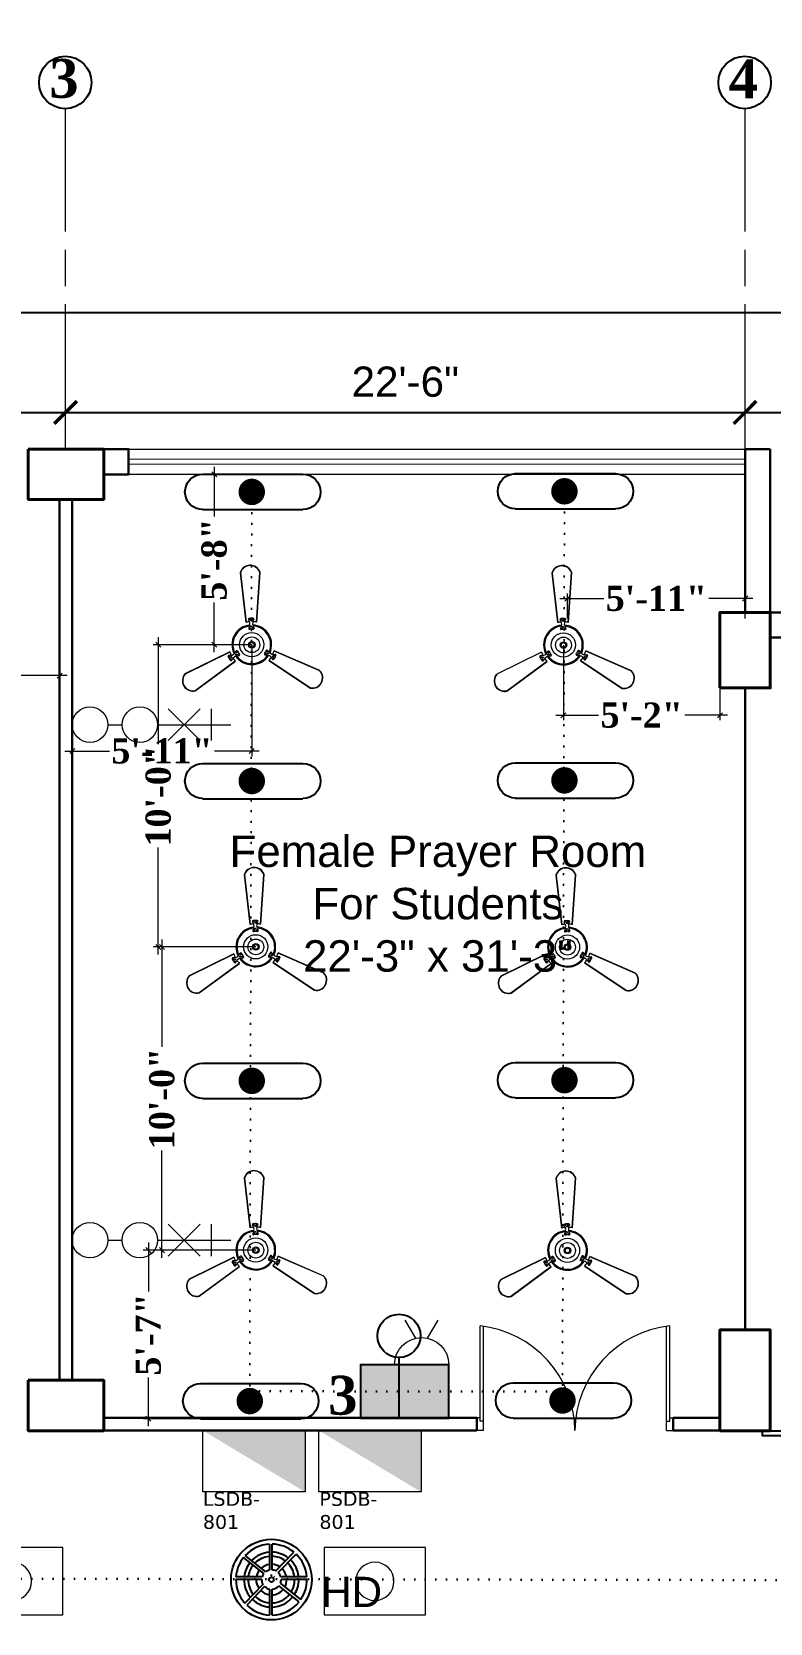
# Model space of a CAD drawing. Header units: inches. Extents: x -12 to 20935469, y -1604 to 24729220.
# Drawn here: x 20824488 to 20824782, y 24645725 to 24646357 of the extents above; entities that cross this region are included whole.
import ezdxf

# ---------------------------------------------------------------- set-up
doc = ezdxf.new("R2010")
doc.units = ezdxf.units.IN
doc.header["$LTSCALE"] = 0.03
doc.header["$MEASUREMENT"] = 0
doc.header["$PDMODE"] = 32
doc.header["$PDSIZE"] = 15
for name, pattern in [('ACAD_ISO02W100', [15, 12, -3]), ('ACAD_ISO08W100', [36, 24, -3, 6, -3]), ('DOT', [0.25, 0, -0.25])]:
    doc.linetypes.add(name, pattern=pattern)
for name, color, linetype, lineweight in [('0-elect.fixture-3 fan', 200, 'Continuous', 20), ('2', 7, 'Continuous', 9), ('CL BOX', 90, 'ACAD_ISO02W100', 0), ('column', 1, 'Continuous', 40), ('Dim Line', 252, 'Continuous', 13), ('Dimiention', 75, 'Continuous', 18), ('Door', 7, 'Continuous', 18), ('E-CF', 4, 'Continuous', 30), ('Grid Line', 252, 'Continuous', 18), ('line', 7, 'Continuous', 9), ('Main Wall', 7, 'Continuous', 30), ('TU TEXT', 251, 'Continuous', 13), ('wind.', 150, 'Continuous', 20)]:
    doc.layers.add(name, color=color, linetype=linetype, lineweight=lineweight)
for name, color, linetype in [('DIM TEXT 2025', 7, 'Continuous'), ('H', 154, 'Continuous'), ('heat detactor', 8, 'Continuous'), ('SB TEXT', 215, 'DOT'), ('TEXT', 7, 'Continuous'), ('w', 188, 'DOT')]:
    doc.layers.add(name, color=color, linetype=linetype)
doc.styles.add('2', font='swisscl.ttf')
doc.styles.add('RomanS', font='arial.ttf', dxfattribs={"height": 12})
doc.styles.get("Standard").update_dxf_attribs({"font": 'timesbd.ttf'})
doc.dimstyles.new('Aec_Arch_I', dxfattribs={"dimscale": 96, "dimtxt": 12, "dimasz": 0.09375, "dimexe": 0.125, "dimexo": 0.125, "dimgap": 0.0625, "dimtad": 1, "dimdec": 0, "dimzin": 3, "dimdsep": 46, "dimlunit": 4, "dimtxsty": 'RomanS', "dimblk1": 'ARCHTICK', "dimblk2": 'ARCHTICK', "dimsah": 1, "dimcen": 0.09375, "dimdle": 0.125, "dimadec": 0, "dimazin": 0, "dimtfac": 0.75, "dimtdec": 0, "dimtmove": 2, "dimatfit": 3, "dimldrblk": 'ARCHTICK', "dimfxl": 1, "dimfrac": 1, "dimtolj": 1, "dimtzin": 0, "dimarcsym": 0})
doc.dimstyles.new('arch grid', dxfattribs={"dimtxt": 250, "dimasz": 100, "dimexe": 10, "dimexo": 10, "dimgap": 0.09, "dimtad": 0, "dimdec": 0, "dimzin": 0, "dimdsep": 46, "dimtxsty": 'Standard', "dimblk": 'DOT', "dimcen": 50, "dimdle": 50, "dimclrd": 256, "dimclre": 256, "dimadec": 0, "dimazin": 0, "dimtfac": 1, "dimtdec": 0, "dimtofl": 0, "dimtmove": 0, "dimatfit": 3, "dimldrblk": 'DOT', "dimfxl": 200, "dimfxlon": 1, "dimtolj": 1, "dimtzin": 0, "dimlwd": -1, "dimlwe": -1, "dimarcsym": 1})
doc.dimstyles.new('Standard 8', dxfattribs={"dimtxt": 7, "dimasz": 2, "dimexe": 2, "dimexo": 2, "dimgap": 2, "dimtad": 0, "dimdec": 0, "dimzin": 3, "dimdsep": 46, "dimlunit": 4, "dimtxsty": 'Standard', "dimblk": 'OBLIQUE', "dimcen": 3, "dimdle": 3, "dimclrd": 256, "dimclre": 256, "dimclrt": 256, "dimadec": 0, "dimazin": 0, "dimtfac": 1, "dimtdec": 0, "dimtix": 1, "dimtofl": 0, "dimtmove": 0, "dimatfit": 0, "dimldrblk": 'OBLIQUE', "dimfxl": 1, "dimtolj": 1, "dimtzin": 0, "dimlwd": -1, "dimlwe": -1, "dimarcsym": 0})

# ---------------------------------------------------------------- blocks, each defined once
blk = doc.blocks.new('E-CF')
at = {"layer": '0-elect.fixture-3 fan', "color": 230, "linetype": 'ByBlock', "lineweight": 13, "ltscale": 5}
for p, q in [((-1.45, 6.53), (-2.38, 20.87)), ((-1.35, 6.55), (-2.29, 20.85)), ((3.24, 20.73), (1.65, 6.48)), ((3.34, 20.73), (1.74, 6.45)), ((-19.63, -7.46), (-6.46, -1.71)), ((-19.57, -7.54), (-6.43, -1.8)), ((-4.99, -4.44), (-16.92, -12.4)), ((-4.93, -4.51), (-16.88, -12.49)), ((6.34, -2.1), (19.2, -8.44)), ((6.37, -2.01), (19.25, -8.36)), ((16.28, -13.26), (4.71, -4.73)), ((16.32, -13.17), (4.78, -4.66))]:
    blk.add_line(p, q, dxfattribs=at)
at = {"layer": '0-elect.fixture-3 fan', "color": 232, "linetype": 'ByBlock', "lineweight": 13, "ltscale": 5}
for p, q in [((-0.35, 5.43), (-0.66, 4.81)), ((-0.33, 6.68), (-0.62, 7.28)), ((-0.35, 4.97), (-0.22, 4.72)), ((-0.29, 7.46), (-0.15, 7.2)), ((-0.02, 6.87), (0.23, 7.01)), ((0.04, 5.2), (0.29, 5.33)), ((0.42, 4.9), (0.56, 4.65)), ((0.48, 7.43), (0.62, 7.18)), ((0.6, 5.41), (0.87, 4.78)), ((0.63, 6.66), (0.96, 7.25)), ((-6.08, -2.77), (-6.75, -2.79)), ((-6.68, -3.29), (-6.53, -3.05)), ((-6.31, -3.97), (-6.16, -3.73)), ((-5.94, -3.44), (-6.18, -3.29)), ((-5.62, -3.61), (-6, -4.17)), ((-4.99, -2.18), (-4.57, -1.62)), ((-4.52, -2.55), (-4.76, -2.41)), ((-4.53, -3.01), (-3.84, -2.97)), ((-4.46, -2.08), (-4.31, -1.83)), ((-4.13, -2.78), (-3.98, -2.54)), ((4.38, -3.22), (3.69, -3.14)), ((4.03, -2.81), (3.74, -2.8)), ((4.47, -2.17), (4.18, -2.17)), ((4.47, -2.63), (4.47, -2.91)), ((4.87, -2.41), (4.49, -1.83)), ((5.44, -3.87), (5.79, -4.45)), ((6.19, -4.13), (5.9, -4.12)), ((5.94, -3.05), (6.61, -3.1)), ((5.95, -3.42), (5.94, -3.7)), ((6.6, -3.47), (6.31, -3.46))]:
    blk.add_line(p, q, dxfattribs=at)
at = {"layer": '0-elect.fixture-3 fan', "color": 5, "lineweight": 13}
blk.add_line((0, 0), (0, 0), dxfattribs=at)
at = {"layer": '0-elect.fixture-3 fan', "color": 230, "linetype": 'ByBlock', "lineweight": 13, "ltscale": 5, "extrusion": (0, 0, -1)}
for centre, major_axis, start_param, end_param in [((0.46, 19.91), (-2.12, 2.12), 5.823867, 8.359631), ((0.46, 19.91), (-2.05, 2.05), 5.830329, 8.353169), ((0, 0), (-4.05, 4.05), 5.068563, 7.021343), ((0, 0), (-3.85, 3.85), 5.085186, 7.003917), ((0, 0), (4.72, 4.72), -1.003222, -0.833722), ((0, 0), (-4.05, 4.05), 0.879773, 2.832553), ((0, 0), (-3.85, 3.85), 0.896396, 2.815126), ((0, 0), (4.72, 4.72), -0.690743, -0.521244), ((0, 0), (-4.72, 4.72), 5.068843, 5.238343), ((0, 0), (4.72, 4.72), 3.185569, 3.355068), ((0, 0), (4.05, 4.05), 1.403372, 3.356151), ((0, 0), (-3.85, 3.85), 2.990791, 4.909522), ((0, 0), (4.72, 4.72), 1.403652, 1.573151), ((0, 0), (-4.72, 4.72), 2.66197, 2.831469), ((-17.47, -9.55), (-2.12, 2.12), 3.729471, 6.265236), ((-17.47, -9.55), (-2.05, 2.05), 3.735934, 6.258773), ((17, -10.35), (-2.12, 2.12), 1.635076, 4.170841), ((17, -10.35), (2.05, 2.05), 0.070743, 2.593582)]:
    blk.add_ellipse(centre, major_axis=major_axis, ratio=1, start_param=start_param, end_param=end_param, dxfattribs=at)
at = {"layer": '0-elect.fixture-3 fan', "color": 232, "linetype": 'ByBlock', "lineweight": 13, "ltscale": 5, "extrusion": (0, 0, -1)}
for centre, major_axis, start_param, end_param in [((-0.44, 4.71), (0.169, 0.169), 2.26283, 4.381754), ((-0.41, 7.39), (-0.169, 0.169), 5.038692, 7.013305), ((-0.28, 4.84), (0.101, 0.101), 3.926991, 10.210176), ((0, 0), (5.4, 5.4), -0.840677, -0.683789), ((-0.22, 7.33), (0.101, 0.101), 3.926991, 10.210176), ((-2.18, 6.1), (-1.37, 1.37), 2.052913, 2.705807), ((0.11, 6.94), (0.101, 0.101), 3.926991, 10.210176), ((0.17, 5.27), (0.101, 0.101), 3.926991, 10.210176), ((0.49, 4.78), (0.101, 0.101), 3.926991, 10.210176), ((0.55, 7.31), (0.101, 0.101), 3.926991, 10.210176), ((2.58, 5.99), (1.46, 1.46), 3.643048, 4.257264), ((0.66, 4.68), (0.169, 0.169), 0.376965, 2.49589), ((0.75, 7.36), (-0.169, 0.169), 0.887007, 2.86162), ((0, 0), (3.17, 3.17), -0.878763, -0.645703), ((-6.75, -3.02), (0.169, 0.169), 3.505001, 5.479614), ((0, 0), (-5.4, 5.4), 4.91891, 5.075797), ((-6.6, -3.17), (0.101, 0.101), 3.926991, 10.210176), ((-6.19, -4.04), (0.169, 0.169), 1.373501, 3.348114), ((-6.24, -3.85), (0.101, 0.101), 3.926991, 10.210176), ((-6.06, -3.36), (0.101, 0.101), 3.926991, 10.210176), ((-6.47, -0.75), (1.46, 1.46), 1.548653, 2.162869), ((-4.19, -4.93), (-1.37, 1.37), 6.241703, 6.894597), ((-4.64, -2.48), (-0.101, 0.101), 5.497787, 11.780972), ((-4.38, -1.76), (-0.169, 0.169), 6.136552, 8.255476), ((-4.38, -1.96), (-0.101, 0.101), 5.497787, 11.780972), ((-4.05, -2.66), (0.101, 0.101), 3.926991, 10.210176), ((0, 0), (-3.17, 3.17), 4.880824, 5.113884), ((-3.86, -2.73), (0.169, 0.169), 0.168435, 2.287359), ((3.72, -2.9), (0.169, 0.169), 2.471361, 4.590285), ((0, 0), (-3.17, 3.17), 2.786429, 3.019489), ((3.89, -2.81), (0.101, 0.101), 3.926991, 10.210176), ((4.29, -1.97), (-0.169, 0.169), 5.928021, 8.046946), ((4.33, -2.17), (0.101, 0.101), 3.926991, 10.210176), ((4.47, -2.77), (0.101, 0.101), 3.926991, 10.210176), ((3.89, -5.22), (-1.46, 1.46), 1.025054, 1.63927), ((6.36, -1.16), (1.37, 1.37), 2.576511, 3.229406), ((6, -4.32), (-0.169, 0.169), 2.981402, 4.956015), ((5.95, -3.56), (-0.101, 0.101), 5.497787, 11.780972), ((6.05, -4.13), (0.101, 0.101), 3.926991, 10.210176), ((0, 0), (-5.4, 5.4), 2.824515, 2.981402), ((6.45, -3.47), (-0.101, 0.101), 5.497787, 11.780972), ((6.6, -3.33), (-0.169, 0.169), 0.849902, 2.824515)]:
    blk.add_ellipse(centre, major_axis=major_axis, ratio=1, start_param=start_param, end_param=end_param, dxfattribs=at)
at = {"layer": '0-elect.fixture-3 fan', "linetype": 'ByBlock', "lineweight": 13, "ltscale": 5, "extrusion": (0, 0, -1)}
blk.add_ellipse((0.01, 0.03), major_axis=(-2.47, 2.47), ratio=1, start_param=5.497787, end_param=11.780972, dxfattribs=at)
at = {"layer": '0-elect.fixture-3 fan', "color": 200, "linetype": 'ByBlock', "lineweight": 13, "ltscale": 5, "extrusion": (0, 0, -1)}
blk.add_ellipse((0, 0), major_axis=(-1.61, 1.61), ratio=1, start_param=5.497787, end_param=11.780972, dxfattribs=at)
at = {"layer": '0-elect.fixture-3 fan', "color": 190, "linetype": 'ByBlock', "lineweight": 13, "ltscale": 5, "extrusion": (0, 0, -1)}
for major_axis, start_param, end_param in [((0.666, 0.666), 3.926991, 10.210176), ((-0.461, 0.461), 5.497787, 11.780972)]:
    blk.add_ellipse((0, 0), major_axis=major_axis, ratio=1, start_param=start_param, end_param=end_param, dxfattribs=at)
blk = doc.blocks.new('_Oblique')
at = {"color": 0, "linetype": 'ByBlock', "lineweight": -2}
blk.add_line((-0.5, -0.5), (0.5, 0.5), dxfattribs=at)
blk = doc.blocks.new('*D290')
at = {"layer": 'Defpoints', "color": 0, "transparency": 16777216}
for p in [(20824504.37, 24646114.03), (20824575.72, 24646114.03), (20824504.37, 24646071.8)]:
    blk.add_point(p, dxfattribs=at)
at = {"layer": 'DIM TEXT 2025', "lineweight": 0, "transparency": 16777216}
for p, q in [((20824504.37, 24646114.03), (20824504.37, 24646069.8)), ((20824575.72, 24646114.03), (20824575.72, 24646069.8)), ((20824501.37, 24646071.8), (20824519.23, 24646071.8)), ((20824578.72, 24646071.8), (20824560.86, 24646071.8))]:
    blk.add_line(p, q, dxfattribs=at)
at = {"layer": 'DIM TEXT 2025', "lineweight": 0, "transparency": 16777216, "xscale": 2, "yscale": 2, "zscale": 2, "rotation": 180}
blk.add_blockref('_Oblique', (20824504.37, 24646071.8), dxfattribs=at)
at = {"layer": 'DIM TEXT 2025', "lineweight": 0, "transparency": 16777216, "xscale": 2, "yscale": 2, "zscale": 2}
blk.add_blockref('_Oblique', (20824575.72, 24646071.8), dxfattribs=at)
at = {"layer": 'DIM TEXT 2025', "lineweight": 0, "transparency": 16777216, "insert": (20824540.04, 24646071.8), "char_height": 10, "attachment_point": 5}
blk.add_mtext('\\A1;5\'-11"', dxfattribs=at)
blk = doc.blocks.new('*D291')
at = {"layer": 'Defpoints', "color": 0, "transparency": 16777216}
for p in [(20824761.73, 24646126.9), (20824699.58, 24646113.92), (20824761.73, 24646086.04)]:
    blk.add_point(p, dxfattribs=at)
at = {"layer": 'DIM TEXT 2025', "lineweight": 0, "transparency": 16777216}
for p, q in [((20824761.73, 24646126.9), (20824761.73, 24646084.04)), ((20824699.58, 24646113.92), (20824699.58, 24646084.04)), ((20824696.58, 24646086.04), (20824713.54, 24646086.04)), ((20824764.73, 24646086.04), (20824747.77, 24646086.04))]:
    blk.add_line(p, q, dxfattribs=at)
at = {"layer": 'DIM TEXT 2025', "lineweight": 0, "transparency": 16777216, "xscale": 2, "yscale": 2, "zscale": 2, "rotation": 180}
blk.add_blockref('_Oblique', (20824699.58, 24646086.04), dxfattribs=at)
at = {"layer": 'DIM TEXT 2025', "lineweight": 0, "transparency": 16777216, "xscale": 2, "yscale": 2, "zscale": 2}
blk.add_blockref('_Oblique', (20824761.73, 24646086.04), dxfattribs=at)
at = {"layer": 'DIM TEXT 2025', "lineweight": 0, "transparency": 16777216, "insert": (20824730.66, 24646086.04), "char_height": 10, "attachment_point": 5}
blk.add_mtext('\\A1;5\'-2"', dxfattribs=at)
blk = doc.blocks.new('*D181')
at = {"layer": 'Defpoints', "color": 0, "transparency": 16777216}
for p in [(20824771.79, 24646132.41), (20824701.19, 24646124.52), (20824771.79, 24646124.52)]:
    blk.add_point(p, dxfattribs=at)
at = {"layer": 'DIM TEXT 2025', "lineweight": 0, "transparency": 16777216}
for p, q in [((20824698.19, 24646132.41), (20824715.68, 24646132.41)), ((20824701.19, 24646124.52), (20824701.19, 24646134.41)), ((20824774.79, 24646132.41), (20824757.31, 24646132.41)), ((20824771.79, 24646124.52), (20824771.79, 24646134.41))]:
    blk.add_line(p, q, dxfattribs=at)
at = {"layer": 'DIM TEXT 2025', "lineweight": 0, "transparency": 16777216, "xscale": 2, "yscale": 2, "zscale": 2, "rotation": 180}
blk.add_blockref('_Oblique', (20824701.19, 24646132.41), dxfattribs=at)
at = {"layer": 'DIM TEXT 2025', "lineweight": 0, "transparency": 16777216, "xscale": 2, "yscale": 2, "zscale": 2}
blk.add_blockref('_Oblique', (20824771.79, 24646132.41), dxfattribs=at)
at = {"layer": 'DIM TEXT 2025', "lineweight": 0, "transparency": 16777216, "insert": (20824736.49, 24646132.41), "char_height": 10, "attachment_point": 5}
blk.add_mtext('\\A1;5\'-11"', dxfattribs=at)
blk = doc.blocks.new('*D219')
at = {"layer": 'Defpoints', "color": 0, "transparency": 16777216}
for p in [(20824499.37, 24646124.62), (20824433.2, 24646114.26), (20824433.2, 24646101.77)]:
    blk.add_point(p, dxfattribs=at)
at = {"layer": 'DIM TEXT 2025', "lineweight": 0, "transparency": 16777216}
for p, q in [((20824499.37, 24646124.62), (20824499.37, 24646099.77)), ((20824433.2, 24646114.26), (20824433.2, 24646099.77)), ((20824430.2, 24646101.77), (20824449.17, 24646101.77)), ((20824502.37, 24646101.77), (20824483.4, 24646101.77))]:
    blk.add_line(p, q, dxfattribs=at)
at = {"layer": 'DIM TEXT 2025', "lineweight": 0, "transparency": 16777216, "xscale": 2, "yscale": 2, "zscale": 2, "rotation": 180}
blk.add_blockref('_Oblique', (20824433.2, 24646101.77), dxfattribs=at)
at = {"layer": 'DIM TEXT 2025', "lineweight": 0, "transparency": 16777216, "xscale": 2, "yscale": 2, "zscale": 2}
blk.add_blockref('_Oblique', (20824499.37, 24646101.77), dxfattribs=at)
at = {"layer": 'DIM TEXT 2025', "lineweight": 0, "transparency": 16777216, "insert": (20824466.29, 24646101.77), "char_height": 10, "attachment_point": 5}
blk.add_mtext('\\A1;5\'-6"', dxfattribs=at)
blk = doc.blocks.new('*D223')
at = {"layer": 'Defpoints', "color": 0, "transparency": 16777216}
for p in [(20824560.78, 24646181.73), (20824577.32, 24646181.73), (20824575.72, 24646114.03)]:
    blk.add_point(p, dxfattribs=at)
at = {"layer": 'DIM TEXT 2025', "lineweight": 0, "transparency": 16777216}
for p, q in [((20824577.32, 24646181.73), (20824558.78, 24646181.73)), ((20824560.78, 24646184.73), (20824560.78, 24646165)), ((20824560.78, 24646111.03), (20824560.78, 24646130.77)), ((20824575.72, 24646114.03), (20824558.78, 24646114.03))]:
    blk.add_line(p, q, dxfattribs=at)
at = {"layer": 'DIM TEXT 2025', "lineweight": 0, "transparency": 16777216, "xscale": 2, "yscale": 2, "zscale": 2}
for p, rotation in [((20824560.78, 24646181.73), 90), ((20824560.78, 24646114.03), 270)]:
    blk.add_blockref('_Oblique', p, dxfattribs=dict(at, rotation=rotation))
at = {"layer": 'DIM TEXT 2025', "lineweight": 0, "transparency": 16777216, "insert": (20824560.78, 24646147.88), "char_height": 10, "attachment_point": 5, "rotation": 90}
blk.add_mtext('\\A1;5\'-8"', dxfattribs=at)
blk = doc.blocks.new('*D224')
at = {"layer": 'Defpoints', "color": 0, "transparency": 16777216}
for p in [(20824575.72, 24646114.03), (20824538.57, 24645994.01), (20824577.32, 24645994.01)]:
    blk.add_point(p, dxfattribs=at)
at = {"layer": 'DIM TEXT 2025', "lineweight": 0, "transparency": 16777216}
for p, q in [((20824538.57, 24646117.03), (20824538.57, 24646074.6)), ((20824575.72, 24646114.03), (20824536.57, 24646114.03)), ((20824538.57, 24645991.01), (20824538.57, 24646033.44)), ((20824577.32, 24645994.01), (20824536.57, 24645994.01))]:
    blk.add_line(p, q, dxfattribs=at)
at = {"layer": 'DIM TEXT 2025', "lineweight": 0, "transparency": 16777216, "xscale": 2, "yscale": 2, "zscale": 2}
for p, rotation in [((20824538.57, 24646114.03), 90), ((20824538.57, 24645994.01), 270)]:
    blk.add_blockref('_Oblique', p, dxfattribs=dict(at, rotation=rotation))
at = {"layer": 'DIM TEXT 2025', "lineweight": 0, "transparency": 16777216, "insert": (20824538.57, 24646054.02), "char_height": 10, "attachment_point": 5, "rotation": 90}
blk.add_mtext('\\A1;10\'-0"', dxfattribs=at)
blk = doc.blocks.new('*D312')
at = {"layer": 'Defpoints', "color": 0, "transparency": 16777216}
for p in [(20824577.32, 24645994.01), (20824540.01, 24645873.56), (20824577.32, 24645873.56)]:
    blk.add_point(p, dxfattribs=at)
at = {"layer": 'DIM TEXT 2025', "lineweight": 0, "transparency": 16777216}
for p, q in [((20824540.01, 24645997.01), (20824540.01, 24645954.36)), ((20824577.32, 24645994.01), (20824538.01, 24645994.01)), ((20824540.01, 24645870.56), (20824540.01, 24645913.2)), ((20824577.32, 24645873.56), (20824538.01, 24645873.56))]:
    blk.add_line(p, q, dxfattribs=at)
at = {"layer": 'DIM TEXT 2025', "lineweight": 0, "transparency": 16777216, "xscale": 2, "yscale": 2, "zscale": 2}
for p, rotation in [((20824540.01, 24645994.01), 90), ((20824540.01, 24645873.56), 270)]:
    blk.add_blockref('_Oblique', p, dxfattribs=dict(at, rotation=rotation))
at = {"layer": 'DIM TEXT 2025', "lineweight": 0, "transparency": 16777216, "insert": (20824540.01, 24645933.78), "char_height": 10, "attachment_point": 5, "rotation": 90}
blk.add_mtext('\\A1;10\'-0"', dxfattribs=at)
blk = doc.blocks.new('*D225')
at = {"layer": 'Defpoints', "color": 0, "transparency": 16777216}
for p in [(20824577.32, 24645873.55), (20824534.62, 24645806.59), (20824577.32, 24645806.59)]:
    blk.add_point(p, dxfattribs=at)
at = {"layer": 'DIM TEXT 2025', "lineweight": 0, "transparency": 16777216}
for p, q in [((20824577.32, 24645873.55), (20824532.62, 24645873.55)), ((20824534.62, 24645876.55), (20824534.62, 24645857.19)), ((20824534.62, 24645803.59), (20824534.62, 24645822.96)), ((20824577.32, 24645806.59), (20824532.62, 24645806.59))]:
    blk.add_line(p, q, dxfattribs=at)
at = {"layer": 'DIM TEXT 2025', "lineweight": 0, "transparency": 16777216, "xscale": 2, "yscale": 2, "zscale": 2}
for p, rotation in [((20824534.62, 24645873.55), 90), ((20824534.62, 24645806.59), 270)]:
    blk.add_blockref('_Oblique', p, dxfattribs=dict(at, rotation=rotation))
at = {"layer": 'DIM TEXT 2025', "lineweight": 0, "transparency": 16777216, "insert": (20824534.62, 24645840.07), "char_height": 10, "attachment_point": 5, "rotation": 90}
blk.add_mtext('\\A1;5\'-7"', dxfattribs=at)
blk = doc.blocks.new('bulb')
at = {"layer": 'line', "color": 4, "lineweight": 25, "ltscale": 50}
for p, q in [((20823168.7, 24658803.9), (20823168.7, 24658777.6)), ((20823168.7, 24658790.8), (20823209.9, 24658790.8))]:
    blk.add_line(p, q, dxfattribs=at)
blk.add_circle((20823224.6, 24658790.8), 14.7, dxfattribs=at)
blk = doc.blocks.new('fgftrfteter')
at = {"layer": 'Dimiention', "color": 4, "ltscale": 50}
for p, q in [((4580895, 2288123), (4580808, 2288269)), ((4580989, 2288123), (4581076, 2288269)), ((4580720, 2287906), (4581164, 2287906))]:
    blk.add_line(p, q, dxfattribs=at)
blk.add_arc((4580942, 2287906), 222, 0, 180, dxfattribs=at)
blk = doc.blocks.new('2PIN')
at = {"layer": 'H', "true_color": 0x000000, "transparency": 33554567}
h = blk.add_hatch(color=18, dxfattribs=at)
h.dxf.hatch_style = 1
h.paths.add_polyline_path([(20823026.99, 24658981.16), (20822972.29, 24658981.16), (20822972.29, 24658948.3), (20823026.99, 24658948.3)])
blk.add_lwpolyline([(20822972.29, 24658981.16), (20823026.99, 24658981.16), (20823026.99, 24658948.3), (20822972.29, 24658948.3)], close=True)
at = {"layer": '2', "color": 6, "lineweight": 25, "transparency": 33554648, "xscale": 0.07559514081214198, "yscale": 0.07559514081214198, "zscale": 0.07559514081214198}
blk.add_blockref('fgftrfteter', (20476692.14, 24486026.62), dxfattribs=at)
blk = doc.blocks.new('FDDF')
at = {"layer": 'line', "color": 6, "linetype": 'Continuous', "lineweight": 25, "ltscale": 50}
for p, q in [((7351582.6, 3307777.3), (7351582.6, 3307351.8)), ((7351732.3, 3307777.3), (7351732.3, 3307351.8))]:
    blk.add_line(p, q, dxfattribs=at)
at = {"layer": 'line', "color": 6, "linetype": 'Continuous', "lineweight": 40, "ltscale": 50, "const_width": 56.1}
blk.add_lwpolyline([(7351657.4, 3307596.9, 1), (7351657.4, 3307540.8, 1)], format="xyb", close=True, dxfattribs=at)
at = {"layer": 'line', "color": 6, "linetype": 'Continuous', "lineweight": 25, "ltscale": 50}
for centre, start, end in [((7351657.4, 3307777.3), 0, 180), ((7351657.4, 3307351.8), 180, 0)]:
    blk.add_arc(centre, 74.8, start, end, dxfattribs=at)
blk = doc.blocks.new('GGGFGFG')
at = {"layer": 'line', "color": 4, "ltscale": 50}
for p, q in [((7356688.2, 3293208.1), (7357003, 3293208.1)), ((7356688.2, 3292998.4), (7356688.2, 3293208.1)), ((7357003, 3293208.1), (7357003, 3292998.4)), ((7357003, 3292998.4), (7356688.2, 3292998.4))]:
    blk.add_line(p, q, dxfattribs=at)
blk.add_circle((7356845.6, 3293103.2), 59.6, dxfattribs=at)
blk = doc.blocks.new('U7TYT')
at = {"layer": 'Dimiention', "ltscale": 50, "transparency": 33554590}
h = blk.add_hatch(color=253, dxfattribs=at)
h.dxf.hatch_style = 1
h.paths.add_polyline_path([(7347319.5, 3290479.6), (7346977, 3290273.9), (7347319.5, 3290273.9)])
at = {"layer": 'Dimiention', "color": 4, "ltscale": 50}
blk.add_lwpolyline([(7347319.5, 3290273.9), (7347319.5, 3290479.6), (7346977, 3290479.6), (7346977, 3290273.9)], close=True, dxfattribs=at)
blk = doc.blocks.new('gy')
at = {"layer": 'Dimiention', "color": 18, "ltscale": 50, "true_color": 0x000000}
for p, q in [((3543686.26, 5183217.13), (3543686.26, 5183211.14)), ((3543688.4, 5183217.13), (3543694.39, 5183211.14)), ((3543694.39, 5183217.13), (3543688.4, 5183211.14)), ((3543696.38, 5183214.14), (3543682.58, 5183214.14)), ((3543705.77, 5183214.14), (3543703.06, 5183214.14))]:
    blk.add_line(p, q, dxfattribs=at)
for centre in [(3543699.72, 5183214.14), (3543709.11, 5183214.14)]:
    blk.add_circle(centre, 3.34, dxfattribs=at)
blk = doc.blocks.new('_ArchTick')
at = {"color": 0, "linetype": 'ByBlock', "lineweight": 35, "const_width": 0.15}
blk.add_lwpolyline([(-0.5, -0.5), (0.5, 0.5)], dxfattribs=at)
blk = doc.blocks.new('*D337')
at = {"layer": 'Defpoints', "color": 0, "transparency": 16777216}
for p in [(20820592.25, 24639400.93), (20820592.25, 24639400.93), (20820322.25, 24639385.03)]:
    blk.add_point(p, dxfattribs=at)
at = {"layer": 'Dim Line', "color": 0, "lineweight": -2, "transparency": 16777216}
for p, q in [((20820322.25, 24639397.03), (20820322.25, 24639412.93)), ((20820310.25, 24639400.93), (20820604.25, 24639400.93))]:
    blk.add_line(p, q, dxfattribs=at)
at = {"layer": 'Dim Line', "color": 0, "lineweight": -2, "transparency": 16777216, "xscale": 9, "yscale": 9, "zscale": 9, "rotation": 180}
blk.add_blockref('_ArchTick', (20820322.25, 24639400.93), dxfattribs=at)
at = {"layer": 'Dim Line', "color": 0, "lineweight": -2, "transparency": 16777216, "xscale": 9, "yscale": 9, "zscale": 9}
blk.add_blockref('_ArchTick', (20820592.25, 24639400.93), dxfattribs=at)
at = {"layer": 'Dim Line', "color": 0, "transparency": 16777216, "insert": (20820457.25, 24639413.05), "char_height": 12, "attachment_point": 5, "style": 'RomanS'}
blk.add_mtext('\\A1;22\'-6"', dxfattribs=at)
blk = doc.blocks.new('*D338')
at = {"layer": 'Defpoints', "color": 0, "transparency": 16777216}
for p in [(20820592.25, 24639400.93), (20820862.25, 24639400.93), (20820862.25, 24639400.93)]:
    blk.add_point(p, dxfattribs=at)
at = {"layer": 'Dim Line', "color": 0, "lineweight": -2, "transparency": 16777216}
blk.add_line((20820580.25, 24639400.93), (20820874.25, 24639400.93), dxfattribs=at)
at = {"layer": 'Dim Line', "color": 0, "lineweight": -2, "transparency": 16777216, "xscale": 9, "yscale": 9, "zscale": 9, "rotation": 180}
blk.add_blockref('_ArchTick', (20820592.25, 24639400.93), dxfattribs=at)
at = {"layer": 'Dim Line', "color": 0, "lineweight": -2, "transparency": 16777216, "xscale": 9, "yscale": 9, "zscale": 9}
blk.add_blockref('_ArchTick', (20820862.25, 24639400.93), dxfattribs=at)
at = {"layer": 'Dim Line', "color": 0, "transparency": 16777216, "insert": (20820727.25, 24639413.05), "char_height": 12, "attachment_point": 5, "style": 'RomanS'}
blk.add_mtext('\\A1;22\'-6"', dxfattribs=at)
blk = doc.blocks.new('*D339')
at = {"layer": 'Defpoints', "color": 0, "transparency": 16777216}
for p in [(20820862.25, 24639400.93), (20821040.22, 24639400.93), (20821040.22, 24639400.93)]:
    blk.add_point(p, dxfattribs=at)
at = {"layer": 'Dim Line', "color": 0, "lineweight": -2, "transparency": 16777216}
blk.add_line((20820850.25, 24639400.93), (20821052.22, 24639400.93), dxfattribs=at)
at = {"layer": 'Dim Line', "color": 0, "lineweight": -2, "transparency": 16777216, "xscale": 9, "yscale": 9, "zscale": 9, "rotation": 180}
blk.add_blockref('_ArchTick', (20820862.25, 24639400.93), dxfattribs=at)
at = {"layer": 'Dim Line', "color": 0, "lineweight": -2, "transparency": 16777216, "xscale": 9, "yscale": 9, "zscale": 9}
blk.add_blockref('_ArchTick', (20821040.22, 24639400.93), dxfattribs=at)
at = {"layer": 'Dim Line', "color": 0, "transparency": 16777216, "insert": (20820951.23, 24639413.05), "char_height": 12, "attachment_point": 5, "style": 'RomanS'}
blk.add_mtext('\\A1;14\'-10"', dxfattribs=at)
blk = doc.blocks.new('*D329')
at = {"layer": 'Defpoints', "color": 0, "transparency": 16777216}
for p in [(20822147.72, 24639440.57), (20820144.28, 24639433.51), (20822147.72, 24639433.51)]:
    blk.add_point(p, dxfattribs=at)
at = {"layer": 'Dim Line', "color": 0, "lineweight": -2, "transparency": 16777216}
for p, q in [((20820144.28, 24639445.51), (20820144.28, 24639452.57)), ((20822147.72, 24639445.51), (20822147.72, 24639452.57)), ((20820132.28, 24639440.57), (20822159.72, 24639440.57))]:
    blk.add_line(p, q, dxfattribs=at)
at = {"layer": 'Dim Line', "color": 0, "lineweight": -2, "transparency": 16777216, "xscale": 9, "yscale": 9, "zscale": 9, "rotation": 180}
blk.add_blockref('_ArchTick', (20820144.28, 24639440.57), dxfattribs=at)
at = {"layer": 'Dim Line', "color": 0, "lineweight": -2, "transparency": 16777216, "xscale": 9, "yscale": 9, "zscale": 9}
blk.add_blockref('_ArchTick', (20822147.72, 24639440.57), dxfattribs=at)
at = {"layer": 'Dim Line', "color": 0, "transparency": 16777216, "insert": (20821146, 24639452.7), "char_height": 12, "attachment_point": 5, "style": 'RomanS'}
blk.add_mtext('\\A1;166\'-11"', dxfattribs=at)
blk = doc.blocks.new('heat detaCTOR')
for p, q in [((20826806.99, 24664335.71), (20826806.99, 24664325.41)), ((20826808.1, 24664325.48), (20826808.1, 24664335.73)), ((20826804.72, 24664323.99), (20826796.69, 24664330.35)), ((20826805.53, 24664324.77), (20826797.4, 24664331.19)), ((20826809.56, 24664325.06), (20826816.75, 24664332.51)), ((20826810.46, 24664324.4), (20826817.58, 24664331.78)), ((20826803.91, 24664321.62), (20826793.66, 24664321.62)), ((20826804.07, 24664322.73), (20826793.7, 24664322.73)), ((20826821.85, 24664322.73), (20826811.48, 24664322.73)), ((20826821.9, 24664321.62), (20826811.65, 24664321.62)), ((20826804.41, 24664319.72), (20826797.2, 24664312.27)), ((20826805.09, 24664318.84), (20826797.97, 24664311.46)), ((20826806.99, 24664317.83), (20826806.99, 24664307.52)), ((20826808.1, 24664307.5), (20826808.1, 24664317.77)), ((20826818.83, 24664312.83), (20826810.79, 24664319.19)), ((20826819.48, 24664313.72), (20826811.36, 24664320.16))]:
    blk.add_line(p, q)
at = {"layer": 'heat detactor'}
for radius in [16.02, 0.961]:
    blk.add_circle((20826807.78, 24664321.62), radius, dxfattribs=at)
at = {"layer": 'heat detactor', "ltscale": 50}
for radius, start, end in [(14.12, 93.18051, 137.28954), (14.12, 50.52278, 88.68504), (14.12, 141.78747, 175.47949), (9.26, 95.40816, 134.24025), (6.08, 56.48277, 86.93464), (9.26, 53.66859, 87.7533), (9.26, 7.66914, 45.99957), (14.12, 4.52051, 46.02441), (14.12, 179.97791, 221.50422), (9.26, 180, 218.35841), (9.26, 141.90716, 172.33086), (6.08, 180, 215.54423), (6.08, 142.0004, 169.51141), (6.08, 97.38665, 131.51755), (3.87, 180, 209.44306), (3.87, 142.20041, 163.36573), (3.87, 101.66393, 125.58928), (1.65, 78.65512, 101.31836), (3.87, 62.6166, 85.17626), (1.65, 42.04035, 45.94363), (3.87, 16.63427, 45.98363), (3.87, 337.71284, 0), (6.08, 10.48859, 45.9945), (6.08, 331.78457, 0), (9.26, 329.06186, 0), (14.12, 326.01258, 0.02209), (6.08, 226.03249, 262.61335), (3.87, 226.04337, 258.33607), (3.87, 274.82374, 321.10171), (6.08, 273.06536, 321.30172), (9.26, 272.2467, 321.39496), (14.12, 226.00259, 266.81949), (9.26, 226.02742, 264.59184), (14.12, 271.31496, 321.51464)]:
    blk.add_arc((20826807.78, 24664321.62), radius, start, end, dxfattribs=at)
at = {"layer": 'heat detactor'}
for start, end in [(141.8685, 173.49395), (94.58991, 135.36381), (52.50765, 88.09257), (6.50605, 46.00168), (180, 219.51935), (327.93831, 0), (226.02532, 265.41009), (271.90743, 321.43362)]:
    blk.add_arc((20826807.78, 24664321.62), 10.91, start, end, dxfattribs=at)
at = {"insert": (20826827.55, 24664322.73), "char_height": 12, "attachment_point": 1, "style": 'RomanS'}
blk.add_mtext_dynamic_manual_height_columns('HD', width=23.193, gutter_width=60, heights=[0], dxfattribs=at)
blk = doc.blocks.new('*D363')
at = {"ltscale": 50, "transparency": 16777216}
for p, q in [((3479.24, 24649574.13), (3479.24, 24649400.75)), ((3479.42, 24649524.13), (3469.24, 24649524.13)), ((3479.42, 24649400.75), (3469.24, 24649400.75)), ((3479.24, 24649400.75), (3479.24, 8350.74))]:
    blk.add_line(p, q, dxfattribs=at)
at = {"layer": 'Defpoints', "color": 0, "ltscale": 50, "transparency": 16777216}
for p in [(20846678.15, 24649524.13), (3479.24, 24649400.75), (20846678.15, 24649400.75)]:
    blk.add_point(p, dxfattribs=at)
at = {"ltscale": 50, "transparency": 16777216, "xscale": 100, "yscale": 100, "zscale": 100}
for p, rotation in [((3479.24, 24649524.13), 90), ((3479.24, 24649400.75), 270)]:
    blk.add_blockref('_Oblique', p, dxfattribs=dict(at, rotation=rotation))
at = {"color": 0, "ltscale": 50, "transparency": 16777216, "insert": (3479.24, 3397.61), "char_height": 250, "attachment_point": 5, "rotation": 90}
blk.add_mtext('\\A1;{\\H8.57143x;300mm}', dxfattribs=at)
blk = doc.blocks.new('_Dot')
at = {"color": 0, "linetype": 'ByBlock', "lineweight": -2}
blk.add_line((-0.5, 0), (-1, 0), dxfattribs=at)
at = {"color": 0, "linetype": 'ByBlock', "const_width": 0.5}
blk.add_lwpolyline([(-0.25, 0, 1), (0.25, 0, 1)], format="xyb", close=True, dxfattribs=at)
blk = doc.blocks.new('GRID')
at = {"layer": 'Grid Line', "color": 252, "linetype": 'ACAD_ISO08W100', "lineweight": 9, "ltscale": 80, "true_color": 0x939598}
for p, q in [((20820592.25, 24639386.33), (20820592.25, 24639521.55)), ((20820862.25, 24639386.33), (20820862.25, 24639521.56))]:
    blk.add_line(p, q, dxfattribs=at)
at = {"layer": 'TEXT'}
for centre in [(20820592.11, 24639531.97), (20820862.11, 24639531.98)]:
    blk.add_circle(centre, 10.42, dxfattribs=at)
at = {"layer": 'TEXT', "char_height": 15.435, "width": 227.4581, "attachment_point": 8, "rotation": 0}
for s, insert in [('\\A1;3', (20820591.59, 24639525.67)), ('\\A1;4', (20820861.59, 24639525.68))]:
    blk.add_mtext(s, dxfattribs=dict(at, insert=insert))
at = {"layer": 'Dim Line'}
for base, p1, p2, picture, middle in [((20822147.72, 24639440.57), (20820144.28, 24639433.51), (20822147.72, 24639433.51), '*D329', (20821146, 24639452.7)), ((20820592.25, 24639400.93), (20820322.25, 24639385.03), (20820592.25, 24639400.93), '*D337', (20820457.25, 24639413.05)), ((20820862.25, 24639400.93), (20820592.25, 24639400.93), (20820862.25, 24639400.93), '*D338', (20820727.25, 24639413.05)), ((20821040.22, 24639400.93), (20820862.25, 24639400.93), (20821040.22, 24639400.93), '*D339', (20820951.23, 24639413.05))]:
    dim = blk.add_linear_dim(base=base, p1=p1, p2=p2, dimstyle='Aec_Arch_I', dxfattribs=at)
    dim.commit()
    dim.dimension.update_dxf_attribs({"geometry": picture, "text_midpoint": middle})

msp = doc.modelspace()

# ---------------------------------------------------------------- linework, layer by layer
for p, q in [((20824665.14, 24645804.4), (20824665.14, 24645801.9)), ((20824743.14, 24645804.4), (20824743.14, 24645801.9))]:
    msp.add_line(p, q)
msp.add_lwpolyline([(20824778.65, 24645801.86), (20824857.94, 24645801.86), (20824857.94, 24645799.86), (20824778.65, 24645799.86)], close=True)
at = {"layer": 'column', "lineweight": 40, "ltscale": 20}
for points in [[(20824486.87, 24646191.73), (20824486.87, 24646171.73), (20824516.87, 24646171.73), (20824516.87, 24646191.73)], [(20824761.73, 24646096.9), (20824781.73, 24646096.9), (20824781.73, 24646126.9), (20824761.73, 24646126.9)], [(20824761.73, 24645801.86), (20824781.73, 24645801.86), (20824781.73, 24645841.86), (20824761.73, 24645841.86)], [(20824486.88, 24645821.86), (20824486.88, 24645801.86), (20824516.86, 24645801.86), (20824516.86, 24645821.86)]]:
    msp.add_lwpolyline(points, close=True, dxfattribs=at)
at = {"layer": 'Door'}
for p, q in [((20824666.44, 24645805.61), (20824666.44, 24645843.5)), ((20824667.74, 24645801.9), (20824667.74, 24645843.47)), ((20824740.54, 24645801.9), (20824740.54, 24645843.47)), ((20824741.84, 24645805.61), (20824741.84, 24645843.5)), ((20824666.44, 24645806.91), (20824665.14, 24645806.91)), ((20824667.74, 24645801.9), (20824665.14, 24645801.9)), ((20824667.74, 24645805.61), (20824666.44, 24645805.61)), ((20824740.54, 24645805.61), (20824741.84, 24645805.61)), ((20824740.54, 24645801.9), (20824743.14, 24645801.9)), ((20824741.84, 24645806.91), (20824743.14, 24645806.91))]:
    msp.add_line(p, q, dxfattribs=at)
for centre, start, end in [((20824661.85, 24645801.46), 0.59063, 83.77826), ((20824746.42, 24645801.46), 96.22174, 179.40937)]:
    msp.add_arc(centre, 42.28, start, end, dxfattribs=at)
at = {"layer": 'Main Wall', "lineweight": 30}
for p, q in [((20824771.73, 24646191.74), (20824781.73, 24646191.74)), ((20824771.73, 24646126.9), (20824771.73, 24646191.74)), ((20824781.73, 24646126.9), (20824781.73, 24646191.74)), ((20824499.37, 24645821.86), (20824499.37, 24646171.73)), ((20824504.37, 24645821.86), (20824504.37, 24646171.73)), ((20824771.73, 24646145.75), (20824771.74, 24646145.75)), ((20824771.73, 24646139.75), (20824771.74, 24646139.75)), ((20824771.73, 24645841.86), (20824771.73, 24646096.9)), ((20824516.86, 24645806.9), (20824665.14, 24645806.9)), ((20824516.86, 24645801.9), (20824665.14, 24645801.9)), ((20824665.14, 24645801.9), (20824665.14, 24645806.9)), ((20824743.14, 24645801.9), (20824743.14, 24645806.9)), ((20824743.14, 24645806.9), (20824761.73, 24645806.9)), ((20824743.14, 24645801.9), (20824761.73, 24645801.9))]:
    msp.add_line(p, q, dxfattribs=at)
for points in [[(20824516.73, 24646191.73), (20824526.73, 24646191.73), (20824526.73, 24646181.7), (20824516.73, 24646181.7)], [(20824781.73, 24646126.9), (20824791.73, 24646126.9), (20824791.73, 24646116.9), (20824781.73, 24646116.9)]]:
    msp.add_lwpolyline(points, dxfattribs=at)
at = {"layer": 'w', "linetype": 'DOT', "lineweight": 30, "ltscale": 550, "transparency": 33554661}
for p, q in [((20824575.72, 24646174.73), (20824574.92, 24645813.6)), ((20824699.98, 24646174.99), (20824699.18, 24645813.86)), ((20824574.52, 24645817.51), (20824698.38, 24645817.41)), ((20824192.61, 24645743.6), (20825039.7, 24645742))]:
    msp.add_line(p, q, dxfattribs=at)
at = {"layer": 'wind.', "lineweight": 5}
for p, q in [((20824526.73, 24646191.73), (20824771.73, 24646191.73)), ((20824526.73, 24646187.75), (20824771.73, 24646187.83)), ((20824526.73, 24646185.75), (20824771.73, 24646185.83)), ((20824526.73, 24646181.73), (20824771.73, 24646181.73))]:
    msp.add_line(p, q, dxfattribs=at)

# ---------------------------------------------------------------- block references
msp.add_blockref('GRID', (3909.48, 6805.4))
for name, p, xscale, yscale, zscale, rotation in [('2PIN', (34213175.34, 8790872.85), -0.6429687876420657, 0.6429687876420657, 0.6429687876420657, 2.205941029842506e-07), ('bulb', (35219818.88, 12489762.4), 0.5837749611745884, 0.5837749611745884, 0.5837749611745884, 90.00000004090228)]:
    msp.add_blockref(name, p, dxfattribs=dict(xscale=xscale, yscale=yscale, zscale=zscale, rotation=rotation))
at = {"layer": 'CL BOX', "color": 5, "transparency": 33554457, "xscale": -0.127552882082143, "yscale": 0.127552882082143, "zscale": 0.127552882082143, "rotation": 359.9998993550784}
for p in [(21762866.74, 24225695.56), (21763010.74, 24225695.56)]:
    msp.add_blockref('GGGFGFG', p, dxfattribs=at)
at = {"layer": 'Dimiention', "xscale": 2.112111447955701, "yscale": 2.112111447955701, "zscale": 2.112111447955701, "rotation": 180}
for p in [(28309220, 35593608.21), (28309220, 35593403.45)]:
    msp.add_blockref('gy', p, dxfattribs=at)
at = {"layer": 'E-CF', "xscale": -1.378879578969062, "yscale": 1.378879578969062, "zscale": 1.378879578969062}
for p in [(20824575.72, 24646114.03), (20824699.58, 24646113.92), (20824577.32, 24645994.01), (20824701.19, 24645993.9), (20824577.32, 24645873.56), (20824701.19, 24645873.45)]:
    msp.add_blockref('E-CF', p, dxfattribs=at)
at = {"layer": 'heat detactor'}
msp.add_blockref('heat detaCTOR', (-2224.26, -18578.92), dxfattribs=at)
at = {"layer": 'line', "color": 5}
for name, p, xscale, yscale, zscale, rotation in [('FDDF', (21134483.89, 25335000.53), -0.09369666655797602, 0.09369666655797602, 0.09369666655797602, 89.9999999779558), ('FDDF', (21134608.15, 25335000.78), -0.09369666655797602, 0.09369666655797602, 0.09369666655797602, 89.9999999779558), ('FDDF', (21134483.89, 25334885.7), -0.09369666655797602, 0.09369666655797602, 0.09369666655797602, 89.9999999779558), ('FDDF', (21134608.15, 25334885.95), -0.09369666655797602, 0.09369666655797602, 0.09369666655797602, 89.9999999779558), ('FDDF', (21134483.89, 25334766.61), -0.09369666655797602, 0.09369666655797602, 0.09369666655797602, 89.9999999779558), ('FDDF', (21134608.15, 25334766.87), -0.09369666655797602, 0.09369666655797602, 0.09369666655797602, 89.9999999779558), ('FDDF', (21134483.1, 25334639.4), -0.09369666655797602, 0.09369666655797602, 0.09369666655797602, 89.9999999779558), ('FDDF', (21134607.36, 25334639.65), -0.09369666655797602, 0.09369666655797602, 0.09369666655797602, 89.9999999779558), ('U7TYT', (19953669.08, 25035841.65), -0.1185378862922786, 0.1185378862922786, 0.1185378862922786, 179.9988390966592), ('U7TYT', (19953715.21, 25035841.65), -0.1185378862922786, 0.1185378862922786, 0.1185378862922786, 179.9988390966592)]:
    msp.add_blockref(name, p, dxfattribs=dict(at, xscale=xscale, yscale=yscale, zscale=zscale, rotation=rotation))

# ---------------------------------------------------------------- texts
at = {"layer": 'SB TEXT', "insert": (20824611.89, 24645808), "char_height": 15.435, "width": 227.4581, "attachment_point": 8, "rotation": 0}
msp.add_mtext('\\A1;3', dxfattribs=at)
at = {"layer": 'TEXT', "color": 30, "lineweight": 5, "ltscale": 20, "insert": (20824649.68, 24646038.25), "char_height": 12.4758, "attachment_point": 2, "style": '2'}
msp.add_mtext_dynamic_manual_height_columns('\\pxsm1;{\\fArial|b0|i0|c0|p34;\\C0;Female Prayer Room\\PFor Students\\P22\'-3" x 31\'-3" }', width=204.5883, gutter_width=0.75, heights=[0], dxfattribs=at)
at = {"layer": 'TU TEXT', "color": 5, "ltscale": 50, "char_height": 5, "attachment_point": 1}
for s, insert in [('{\\fVerdana|b0|i0|c0|p34;\\H1.1x;\\C256;LSDB-\\P801}', (20824556.3, 24645777.51)), ('{\\fVerdana|b0|i0|c0|p34;\\H1.1x;\\C256;PSDB-\\P801}', (20824602.6, 24645777.51))]:
    msp.add_mtext_dynamic_manual_height_columns(s, width=10.0383, gutter_width=0.0112, heights=[0], dxfattribs=dict(at, insert=insert))

# ---------------------------------------------------------------- dimensions: what is measured, and where the dimension line sits
at = {"ltscale": 50}
dim = msp.add_linear_dim(base=(3479.24, 24649400.75), p1=(20846678.15, 24649524.13), p2=(20846678.15, 24649400.75), angle=90, text='{\\H8.57143x;300mm}', dimstyle='arch grid', override={"dimblk1": 'Oblique', "dimblk2": 'Oblique', "dimsah": 1, "dimfxl": 0.18}, dxfattribs=at)
dim.commit()
dim.dimension.update_dxf_attribs({"geometry": '*D363', "text_midpoint": (3479.24, 3397.61), "dimtype": 160})
at = {"layer": 'DIM TEXT 2025', "lineweight": 0}
for base, p1, p2, picture, middle in [((20824560.78, 24646181.73), (20824575.72, 24646114.03), (20824577.32, 24646181.73), '*D223', (20824560.78, 24646147.88)), ((20824538.57, 24645994.01), (20824575.72, 24646114.03), (20824577.32, 24645994.01), '*D224', (20824538.57, 24646054.02)), ((20824540.01, 24645873.56), (20824577.32, 24645994.01), (20824577.32, 24645873.56), '*D312', (20824540.01, 24645933.78)), ((20824534.62, 24645806.59), (20824577.32, 24645873.55), (20824577.32, 24645806.59), '*D225', (20824534.62, 24645840.07))]:
    dim = msp.add_linear_dim(base=base, p1=p1, p2=p2, angle=90, dimstyle='Standard 8', override={"dimtxt": 10, "dimexo": 0, "dimlwd": 0, "dimlwe": 0}, dxfattribs=at)
    dim.commit()
    dim.dimension.update_dxf_attribs({"geometry": picture, "text_midpoint": middle})
for base, p1, p2, picture, middle in [((20824771.79, 24646132.41), (20824701.19, 24646124.52), (20824771.79, 24646124.52), '*D181', (20824736.49, 24646132.41)), ((20824433.2, 24646101.77), (20824499.37, 24646124.62), (20824433.2, 24646114.26), '*D219', (20824466.29, 24646101.77)), ((20824761.73, 24646086.04), (20824699.58, 24646113.92), (20824761.73, 24646126.9), '*D291', (20824730.66, 24646086.04)), ((20824504.37, 24646071.8), (20824575.72, 24646114.03), (20824504.37, 24646114.03), '*D290', (20824540.04, 24646071.8))]:
    dim = msp.add_linear_dim(base=base, p1=p1, p2=p2, dimstyle='Standard 8', override={"dimtxt": 10, "dimexo": 0, "dimlwd": 0, "dimlwe": 0}, dxfattribs=at)
    dim.commit()
    dim.dimension.update_dxf_attribs({"geometry": picture, "text_midpoint": middle})

doc.saveas('drawing.dxf')
